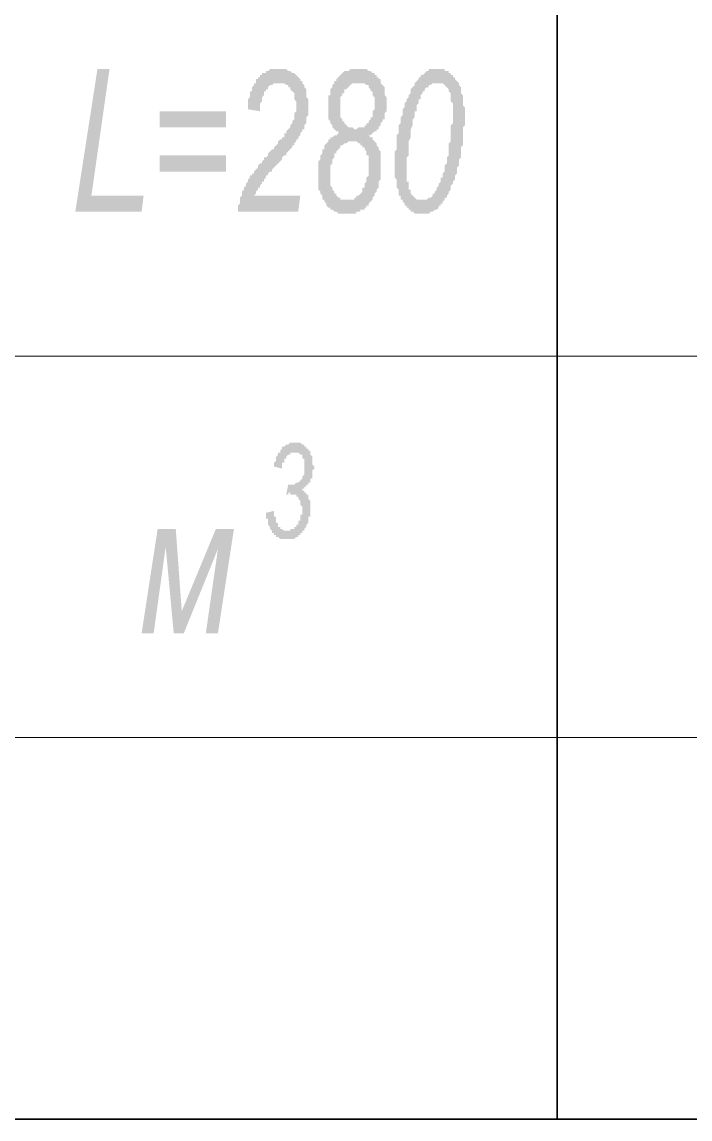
# Model space of a CAD drawing. Header units: millimetres. Extents: x 1372 to 666090, y 1285 to 31551.
# Drawn here: x 535789 to 537177, y 22615 to 24894 of the extents above; entities that cross this region are included whole.
import ezdxf

# ---------------------------------------------------------------- set-up
doc = ezdxf.new("R2010")
doc.units = ezdxf.units.MM
doc.layers.add('PDF _0', color=7, linetype='Continuous')
doc.layers.add('PDF _75-АЗ Штамп', color=7, linetype='Continuous')

msp = doc.modelspace()

# ---------------------------------------------------------------- hatches: boundary and pattern name
at = {"layer": 'PDF _75-АЗ Штамп', "transparency": 33554559}
for points in [[(535899.7, 24500.1), (535945.6, 24796.2), (535970.6, 24796.2), (535933.1, 24533.4), (536041.5, 24533.4), (536037.4, 24500.1)], [(536237.6, 24500.1), (536237.6, 24504.2), (536237.6, 24508.4), (536237.6, 24512.6), (536241.7, 24516.8), (536241.7, 24520.9), (536241.7, 24525.1), (536241.7, 24529.3), (536245.9, 24533.4), (536245.9, 24537.6), (536245.9, 24537.6), (536245.9, 24541.8), (536250.1, 24546), (536250.1, 24546), (536250.1, 24550.1), (536254.3, 24554.3), (536254.3, 24558.5), (536254.3, 24558.5), (536258.4, 24562.6), (536258.4, 24566.8), (536262.6, 24571), (536262.6, 24575.2), (536266.8, 24575.2), (536266.8, 24579.3), (536266.8, 24579.3), (536270.9, 24579.3), (536270.9, 24583.5), (536270.9, 24583.5), (536275.1, 24587.7), (536275.1, 24587.7), (536279.3, 24591.8), (536279.3, 24596), (536279.3, 24596), (536283.5, 24600.2), (536287.6, 24600.2), (536287.6, 24604.4), (536291.8, 24608.5), (536291.8, 24612.7), (536296, 24612.7), (536300.1, 24616.9), (536300.1, 24621), (536304.3, 24625.2), (536308.5, 24629.4), (536312.7, 24629.4), (536312.7, 24633.6), (536312.7, 24633.6), (536316.8, 24637.7), (536321, 24641.9), (536321, 24646.1), (536325.2, 24650.2), (536329.3, 24650.2), (536329.3, 24654.4), (536333.5, 24654.4), (536333.5, 24658.6), (536333.5, 24662.8), (536337.7, 24662.8), (536337.7, 24662.8), (536337.7, 24666.9), (536341.9, 24671.1), (536341.9, 24671.1), (536346, 24675.3), (536346, 24679.4), (536350.2, 24683.6), (536350.2, 24687.8), (536350.2, 24687.8), (536354.4, 24691.9), (536354.4, 24696.1), (536354.4, 24696.1), (536354.4, 24700.3), (536354.4, 24704.5), (536358.5, 24708.6), (536358.5, 24712.8), (536358.5, 24717), (536358.5, 24721.1), (536358.5, 24725.3), (536358.5, 24729.5), (536358.5, 24729.5), (536354.4, 24733.7), (536354.4, 24737.8), (536354.4, 24742), (536354.4, 24746.2), (536350.2, 24750.3), (536350.2, 24750.3), (536346, 24754.5), (536346, 24758.7), (536341.9, 24758.7), (536341.9, 24762.9), (536337.7, 24762.9), (536337.7, 24762.9), (536333.5, 24767), (536329.3, 24767), (536329.3, 24767), (536325.2, 24767), (536321, 24767), (536321, 24767), (536316.8, 24767), (536312.7, 24767), (536312.7, 24767), (536308.5, 24762.9), (536304.3, 24762.9), (536304.3, 24762.9), (536300.1, 24758.7), (536300.1, 24754.5), (536296, 24754.5), (536296, 24750.3), (536291.8, 24750.3), (536291.8, 24746.2), (536291.8, 24742), (536287.6, 24737.8), (536287.6, 24737.8), (536287.6, 24733.7), (536287.6, 24729.5), (536283.5, 24725.3), (536283.5, 24721.1), (536283.5, 24717), (536283.5, 24712.8), (536283.5, 24708.6), (536258.4, 24712.8), (536258.4, 24717), (536258.4, 24721.1), (536258.4, 24725.3), (536258.4, 24729.5), (536258.4, 24733.7), (536262.6, 24737.8), (536262.6, 24742), (536262.6, 24746.2), (536262.6, 24750.3), (536266.8, 24750.3), (536266.8, 24754.5), (536266.8, 24758.7), (536270.9, 24762.9), (536270.9, 24767), (536275.1, 24767), (536275.1, 24771.2), (536275.1, 24775.4), (536279.3, 24775.4), (536279.3, 24779.5), (536283.5, 24779.5), (536283.5, 24783.7), (536287.6, 24783.7), (536287.6, 24787.9), (536291.8, 24787.9), (536296, 24787.9), (536296, 24792.1), (536300.1, 24792.1), (536300.1, 24792.1), (536304.3, 24796.2), (536308.5, 24796.2), (536308.5, 24796.2), (536312.7, 24796.2), (536316.8, 24796.2), (536321, 24796.2), (536321, 24796.2), (536325.2, 24796.2), (536329.3, 24796.2), (536329.3, 24796.2), (536333.5, 24796.2), (536337.7, 24796.2), (536337.7, 24796.2), (536341.9, 24792.1), (536346, 24792.1), (536346, 24792.1), (536350.2, 24787.9), (536354.4, 24787.9), (536354.4, 24787.9), (536358.5, 24783.7), (536358.5, 24783.7), (536362.7, 24779.5), (536362.7, 24779.5), (536366.9, 24775.4), (536366.9, 24771.2), (536371.1, 24771.2), (536371.1, 24767), (536375.2, 24762.9), (536375.2, 24758.7), (536375.2, 24758.7), (536379.4, 24754.5), (536379.4, 24750.3), (536379.4, 24746.2), (536379.4, 24742), (536379.4, 24737.8), (536383.6, 24733.7), (536383.6, 24729.5), (536383.6, 24725.3), (536383.6, 24721.1), (536383.6, 24717), (536383.6, 24717), (536383.6, 24712.8), (536383.6, 24708.6), (536383.6, 24708.6), (536383.6, 24704.5), (536383.6, 24700.3), (536379.4, 24696.1), (536379.4, 24691.9), (536379.4, 24687.8), (536379.4, 24683.6), (536375.2, 24679.4), (536375.2, 24675.3), (536375.2, 24671.1), (536371.1, 24671.1), (536371.1, 24666.9), (536366.9, 24662.8), (536366.9, 24662.8), (536366.9, 24658.6), (536366.9, 24658.6), (536366.9, 24658.6), (536362.7, 24654.4), (536362.7, 24654.4), (536362.7, 24650.2), (536358.5, 24650.2), (536358.5, 24646.1), (536358.5, 24646.1), (536354.4, 24641.9), (536354.4, 24637.7), (536350.2, 24637.7), (536350.2, 24633.6), (536346, 24629.4), (536346, 24629.4), (536341.9, 24625.2), (536337.7, 24621), (536337.7, 24616.9), (536333.5, 24616.9), (536329.3, 24612.7), (536329.3, 24608.5), (536325.2, 24604.4), (536321, 24600.2), (536316.8, 24596), (536316.8, 24596), (536312.7, 24591.8), (536308.5, 24587.7), (536308.5, 24583.5), (536304.3, 24583.5), (536300.1, 24579.3), (536300.1, 24575.2), (536296, 24575.2), (536296, 24571), (536291.8, 24566.8), (536291.8, 24566.8), (536291.8, 24562.6), (536287.6, 24562.6), (536287.6, 24558.5), (536283.5, 24554.3), (536283.5, 24550.1), (536279.3, 24550.1), (536279.3, 24546), (536275.1, 24541.8), (536275.1, 24537.6), (536275.1, 24537.6), (536270.9, 24533.4), (536366.9, 24533.4), (536362.7, 24500.1)], [(536296, 23874.4), (536312.7, 23878.6), (536312.7, 23874.4), (536312.7, 23870.2), (536312.7, 23866.1), (536316.8, 23866.1), (536316.8, 23861.9), (536316.8, 23857.7), (536316.8, 23857.7), (536316.8, 23853.5), (536321, 23853.5), (536321, 23849.4), (536321, 23849.4), (536321, 23845.2), (536321, 23845.2), (536325.2, 23845.2), (536325.2, 23845.2), (536325.2, 23841), (536329.3, 23841), (536329.3, 23841), (536329.3, 23841), (536333.5, 23836.9), (536333.5, 23836.9), (536337.7, 23836.9), (536337.7, 23836.9), (536341.9, 23836.9), (536341.9, 23836.9), (536346, 23836.9), (536346, 23841), (536350.2, 23841), (536350.2, 23841), (536350.2, 23841), (536354.4, 23841), (536354.4, 23845.2), (536358.5, 23845.2), (536358.5, 23849.4), (536358.5, 23849.4), (536362.7, 23849.4), (536362.7, 23853.5), (536362.7, 23853.5), (536362.7, 23857.7), (536366.9, 23857.7), (536366.9, 23861.9), (536366.9, 23866.1), (536366.9, 23866.1), (536366.9, 23870.2), (536371.1, 23870.2), (536371.1, 23874.4), (536371.1, 23878.6), (536371.1, 23878.6), (536371.1, 23878.6), (536371.1, 23882.7), (536371.1, 23886.9), (536371.1, 23886.9), (536366.9, 23891.1), (536366.9, 23895.3), (536366.9, 23895.3), (536366.9, 23899.4), (536366.9, 23899.4), (536362.7, 23903.6), (536362.7, 23903.6), (536362.7, 23907.8), (536358.5, 23907.8), (536358.5, 23907.8), (536358.5, 23911.9), (536354.4, 23911.9), (536354.4, 23911.9), (536350.2, 23911.9), (536350.2, 23911.9), (536346, 23911.9), (536346, 23916.1), (536346, 23916.1), (536341.9, 23916.1), (536341.9, 23911.9), (536337.7, 23911.9), (536341.9, 23932.8), (536341.9, 23932.8), (536346, 23932.8), (536346, 23932.8), (536350.2, 23932.8), (536350.2, 23932.8), (536354.4, 23932.8), (536354.4, 23932.8), (536358.5, 23937), (536358.5, 23937), (536362.7, 23937), (536362.7, 23937), (536362.7, 23937), (536366.9, 23941.1), (536366.9, 23941.1), (536366.9, 23941.1), (536371.1, 23945.3), (536371.1, 23945.3), (536371.1, 23949.5), (536371.1, 23949.5), (536375.2, 23953.7), (536375.2, 23953.7), (536375.2, 23957.8), (536375.2, 23957.8), (536375.2, 23962), (536375.2, 23966.2), (536375.2, 23966.2), (536375.2, 23970.3), (536375.2, 23970.3), (536375.2, 23974.5), (536375.2, 23978.7), (536375.2, 23978.7), (536375.2, 23982.8), (536375.2, 23982.8), (536375.2, 23987), (536371.1, 23987), (536371.1, 23991.2), (536371.1, 23991.2), (536371.1, 23995.4), (536366.9, 23995.4), (536366.9, 23995.4), (536362.7, 23999.5), (536362.7, 23999.5), (536362.7, 23999.5), (536358.5, 23999.5), (536358.5, 23999.5), (536354.4, 23999.5), (536354.4, 23999.5), (536354.4, 23999.5), (536350.2, 23999.5), (536350.2, 23999.5), (536346, 23999.5), (536346, 23999.5), (536346, 23995.4), (536341.9, 23995.4), (536341.9, 23995.4), (536337.7, 23991.2), (536337.7, 23991.2), (536337.7, 23991.2), (536337.7, 23987), (536333.5, 23987), (536333.5, 23982.8), (536333.5, 23982.8), (536333.5, 23978.7), (536329.3, 23978.7), (536329.3, 23974.5), (536329.3, 23970.3), (536329.3, 23970.3), (536329.3, 23966.2), (536329.3, 23966.2), (536312.7, 23970.3), (536312.7, 23970.3), (536312.7, 23974.5), (536312.7, 23978.7), (536312.7, 23978.7), (536316.8, 23982.8), (536316.8, 23987), (536316.8, 23987), (536316.8, 23991.2), (536316.8, 23991.2), (536321, 23995.4), (536321, 23995.4), (536321, 23999.5), (536325.2, 23999.5), (536325.2, 24003.7), (536325.2, 24003.7), (536329.3, 24007.9), (536329.3, 24007.9), (536329.3, 24007.9), (536329.3, 24012), (536333.5, 24012), (536333.5, 24012), (536337.7, 24016.2), (536337.7, 24016.2), (536337.7, 24016.2), (536341.9, 24016.2), (536341.9, 24016.2), (536346, 24020.4), (536346, 24020.4), (536350.2, 24020.4), (536350.2, 24020.4), (536354.4, 24020.4), (536354.4, 24020.4), (536354.4, 24020.4), (536358.5, 24020.4), (536358.5, 24020.4), (536362.7, 24020.4), (536362.7, 24020.4), (536366.9, 24020.4), (536366.9, 24020.4), (536371.1, 24016.2), (536371.1, 24016.2), (536375.2, 24016.2), (536375.2, 24016.2), (536375.2, 24012), (536379.4, 24012), (536379.4, 24012), (536379.4, 24007.9), (536383.6, 24007.9), (536383.6, 24007.9), (536383.6, 24003.7), (536387.7, 24003.7), (536387.7, 23999.5), (536387.7, 23999.5), (536387.7, 23995.4), (536391.9, 23991.2), (536391.9, 23991.2), (536391.9, 23987), (536391.9, 23987), (536391.9, 23982.8), (536391.9, 23978.7), (536391.9, 23978.7), (536391.9, 23974.5), (536396.1, 23970.3), (536396.1, 23970.3), (536396.1, 23966.2), (536391.9, 23962), (536391.9, 23962), (536391.9, 23957.8), (536391.9, 23957.8), (536391.9, 23953.7), (536391.9, 23949.5), (536391.9, 23949.5), (536391.9, 23945.3), (536387.7, 23945.3), (536387.7, 23941.1), (536387.7, 23941.1), (536387.7, 23937), (536383.6, 23937), (536383.6, 23932.8), (536383.6, 23932.8), (536379.4, 23932.8), (536379.4, 23928.6), (536379.4, 23928.6), (536375.2, 23928.6), (536375.2, 23924.5), (536371.1, 23924.5), (536371.1, 23924.5), (536371.1, 23920.3), (536375.2, 23920.3), (536375.2, 23916.1), (536379.4, 23916.1), (536379.4, 23916.1), (536379.4, 23911.9), (536383.6, 23911.9), (536383.6, 23907.8), (536383.6, 23907.8), (536383.6, 23903.6), (536383.6, 23903.6), (536387.7, 23899.4), (536387.7, 23895.3), (536387.7, 23895.3), (536387.7, 23891.1), (536387.7, 23886.9), (536387.7, 23886.9), (536387.7, 23882.7), (536387.7, 23882.7), (536387.7, 23878.6), (536387.7, 23874.4), (536387.7, 23874.4), (536387.7, 23870.2), (536387.7, 23866.1), (536383.6, 23866.1), (536383.6, 23861.9), (536383.6, 23861.9), (536383.6, 23857.7), (536383.6, 23857.7), (536383.6, 23853.5), (536379.4, 23849.4), (536379.4, 23849.4), (536379.4, 23845.2), (536379.4, 23845.2), (536375.2, 23841), (536375.2, 23841), (536375.2, 23836.9), (536375.2, 23836.9), (536371.1, 23836.9), (536371.1, 23832.7), (536371.1, 23832.7), (536366.9, 23832.7), (536366.9, 23828.5), (536362.7, 23828.5), (536362.7, 23828.5), (536362.7, 23824.3), (536358.5, 23824.3), (536358.5, 23824.3), (536354.4, 23820.2), (536354.4, 23820.2), (536354.4, 23820.2), (536350.2, 23820.2), (536350.2, 23820.2), (536346, 23820.2), (536346, 23820.2), (536341.9, 23820.2), (536341.9, 23820.2), (536341.9, 23820.2), (536337.7, 23820.2), (536337.7, 23820.2), (536333.5, 23820.2), (536333.5, 23820.2), (536329.3, 23820.2), (536329.3, 23820.2), (536325.2, 23820.2), (536325.2, 23820.2), (536321, 23824.3), (536321, 23824.3), (536321, 23824.3), (536316.8, 23824.3), (536316.8, 23828.5), (536312.7, 23828.5), (536312.7, 23828.5), (536312.7, 23832.7), (536308.5, 23832.7), (536308.5, 23832.7), (536308.5, 23836.9), (536308.5, 23836.9), (536304.3, 23841), (536304.3, 23841), (536304.3, 23845.2), (536304.3, 23845.2), (536300.1, 23849.4), (536300.1, 23849.4), (536300.1, 23853.5), (536300.1, 23853.5), (536300.1, 23857.7), (536300.1, 23861.9), (536296, 23861.9), (536296, 23866.1), (536296, 23870.2), (536296, 23870.2), (536296, 23874.4)], [(536070.7, 23841), (536108.3, 23841), (536120.8, 23670), (536191.7, 23841), (536229.2, 23841), (536195.9, 23624.1), (536170.8, 23624.1), (536195.9, 23799.3), (536125, 23624.1), (536104.1, 23624.1), (536087.4, 23803.5), (536062.4, 23624.1), (536037.4, 23624.1)]]:
    msp.add_hatch(color=256, dxfattribs=at).paths.add_polyline_path(points)
h = msp.add_hatch(color=256, dxfattribs=at)
h.paths.add_polyline_path([(536446.1, 24662.8), (536446.1, 24666.9), (536442, 24666.9), (536437.8, 24671.1), (536437.8, 24671.1), (536433.6, 24675.3), (536433.6, 24679.4), (536433.6, 24679.4), (536429.4, 24683.6), (536429.4, 24687.8), (536429.4, 24687.8), (536425.3, 24691.9), (536425.3, 24696.1), (536425.3, 24700.3), (536425.3, 24704.5), (536425.3, 24708.6), (536425.3, 24712.8), (536425.3, 24717), (536425.3, 24721.1), (536425.3, 24725.3), (536425.3, 24729.5), (536425.3, 24733.7), (536425.3, 24737.8), (536425.3, 24742), (536429.4, 24742), (536429.4, 24746.2), (536429.4, 24750.3), (536429.4, 24754.5), (536433.6, 24758.7), (536433.6, 24762.9), (536437.8, 24767), (536437.8, 24767), (536437.8, 24771.2), (536442, 24771.2), (536442, 24775.4), (536446.1, 24779.5), (536446.1, 24779.5), (536450.3, 24783.7), (536450.3, 24783.7), (536454.5, 24787.9), (536454.5, 24787.9), (536458.6, 24792.1), (536462.8, 24792.1), (536462.8, 24792.1), (536467, 24792.1), (536471.2, 24796.2), (536471.2, 24796.2), (536475.3, 24796.2), (536479.5, 24796.2), (536479.5, 24796.2), (536483.7, 24796.2), (536487.8, 24796.2), (536487.8, 24796.2), (536492, 24796.2), (536496.2, 24796.2), (536500.4, 24796.2), (536500.4, 24796.2), (536504.5, 24796.2), (536508.7, 24792.1), (536508.7, 24792.1), (536512.9, 24792.1), (536517, 24787.9), (536517, 24787.9), (536521.2, 24787.9), (536521.2, 24783.7), (536525.4, 24783.7), (536525.4, 24779.5), (536529.6, 24779.5), (536529.6, 24775.4), (536533.7, 24775.4), (536533.7, 24771.2), (536533.7, 24767), (536537.9, 24762.9), (536537.9, 24762.9), (536542.1, 24758.7), (536542.1, 24754.5), (536542.1, 24750.3), (536542.1, 24746.2), (536542.1, 24742), (536546.2, 24737.8), (536546.2, 24733.7), (536546.2, 24729.5), (536546.2, 24725.3), (536546.2, 24725.3), (536546.2, 24721.1), (536546.2, 24717), (536546.2, 24712.8), (536546.2, 24708.6), (536542.1, 24704.5), (536542.1, 24700.3), (536542.1, 24696.1), (536542.1, 24691.9), (536537.9, 24691.9), (536537.9, 24687.8), (536537.9, 24687.8), (536533.7, 24683.6), (536533.7, 24679.4), (536533.7, 24679.4), (536529.6, 24675.3), (536529.6, 24671.1), (536525.4, 24671.1), (536525.4, 24666.9), (536521.2, 24666.9), (536517, 24662.8), (536517, 24662.8), (536512.9, 24658.6), (536508.7, 24658.6), (536512.9, 24654.4), (536517, 24654.4), (536517, 24650.2), (536521.2, 24646.1), (536521.2, 24646.1), (536525.4, 24641.9), (536525.4, 24637.7), (536525.4, 24637.7), (536529.6, 24633.6), (536529.6, 24629.4), (536529.6, 24629.4), (536533.7, 24625.2), (536533.7, 24621), (536533.7, 24616.9), (536533.7, 24612.7), (536533.7, 24608.5), (536533.7, 24604.4), (536533.7, 24600.2), (536533.7, 24596), (536533.7, 24591.8), (536533.7, 24587.7), (536533.7, 24583.5), (536533.7, 24579.3), (536533.7, 24575.2), (536533.7, 24571), (536533.7, 24566.8), (536533.7, 24566.8), (536529.6, 24562.6), (536529.6, 24558.5), (536529.6, 24554.3), (536529.6, 24550.1), (536525.4, 24546), (536525.4, 24541.8), (536521.2, 24537.6), (536521.2, 24537.6), (536521.2, 24533.4), (536517, 24529.3), (536517, 24525.1), (536517, 24525.1), (536512.9, 24520.9), (536512.9, 24520.9), (536508.7, 24516.8), (536508.7, 24512.6), (536504.5, 24512.6), (536504.5, 24508.4), (536500.4, 24508.4), (536500.4, 24504.2), (536496.2, 24504.2), (536492, 24504.2), (536492, 24500.1), (536487.8, 24500.1), (536483.7, 24500.1), (536483.7, 24495.9), (536479.5, 24495.9), (536475.3, 24495.9), (536475.3, 24495.9), (536471.2, 24495.9), (536467, 24495.9), (536467, 24495.9), (536462.8, 24495.9), (536458.6, 24495.9), (536454.5, 24495.9), (536454.5, 24495.9), (536450.3, 24495.9), (536446.1, 24495.9), (536446.1, 24495.9), (536442, 24500.1), (536437.8, 24500.1), (536437.8, 24500.1), (536433.6, 24504.2), (536433.6, 24504.2), (536429.4, 24504.2), (536429.4, 24508.4), (536425.3, 24508.4), (536421.1, 24512.6), (536421.1, 24516.8), (536421.1, 24516.8), (536416.9, 24520.9), (536416.9, 24525.1), (536412.8, 24525.1), (536412.8, 24529.3), (536412.8, 24533.4), (536408.6, 24537.6), (536408.6, 24537.6), (536408.6, 24541.8), (536404.4, 24546), (536404.4, 24550.1), (536404.4, 24554.3), (536404.4, 24558.5), (536404.4, 24562.6), (536404.4, 24566.8), (536404.4, 24571), (536404.4, 24575.2), (536404.4, 24579.3), (536404.4, 24583.5), (536404.4, 24587.7), (536404.4, 24591.8), (536404.4, 24596), (536404.4, 24600.2), (536404.4, 24604.4), (536408.6, 24608.5), (536408.6, 24612.7), (536408.6, 24616.9), (536408.6, 24616.9), (536412.8, 24621), (536412.8, 24625.2), (536412.8, 24629.4), (536416.9, 24629.4), (536416.9, 24633.6), (536416.9, 24637.7), (536421.1, 24641.9), (536421.1, 24641.9), (536425.3, 24646.1), (536425.3, 24650.2), (536429.4, 24650.2), (536429.4, 24654.4), (536433.6, 24654.4), (536437.8, 24658.6), (536437.8, 24658.6), (536442, 24658.6), (536446.1, 24662.8), (536446.1, 24662.8)], flags=0)
h.paths.add_polyline_path([(536450.3, 24717), (536450.3, 24708.6), (536450.3, 24704.5), (536450.3, 24704.5), (536450.3, 24700.3), (536450.3, 24696.1), (536454.5, 24691.9), (536454.5, 24687.8), (536458.6, 24687.8), (536458.6, 24683.6), (536458.6, 24683.6), (536462.8, 24679.4), (536462.8, 24679.4), (536467, 24675.3), (536471.2, 24675.3), (536471.2, 24675.3), (536475.3, 24675.3), (536479.5, 24671.1), (536479.5, 24671.1), (536479.5, 24671.1), (536483.7, 24671.1), (536487.8, 24675.3), (536492, 24675.3), (536492, 24675.3), (536496.2, 24675.3), (536500.4, 24675.3), (536500.4, 24679.4), (536504.5, 24679.4), (536504.5, 24683.6), (536508.7, 24683.6), (536508.7, 24687.8), (536508.7, 24687.8), (536512.9, 24691.9), (536512.9, 24696.1), (536517, 24696.1), (536517, 24700.3), (536517, 24704.5), (536517, 24708.6), (536521.2, 24712.8), (536521.2, 24717), (536521.2, 24721.1), (536521.2, 24725.3), (536521.2, 24725.3), (536521.2, 24729.5), (536521.2, 24733.7), (536521.2, 24737.8), (536517, 24742), (536517, 24746.2), (536517, 24750.3), (536512.9, 24750.3), (536512.9, 24754.5), (536512.9, 24754.5), (536508.7, 24758.7), (536508.7, 24762.9), (536504.5, 24762.9), (536504.5, 24762.9), (536500.4, 24767), (536496.2, 24767), (536496.2, 24767), (536492, 24767), (536487.8, 24767), (536487.8, 24767), (536483.7, 24767), (536483.7, 24767), (536479.5, 24767), (536475.3, 24767), (536475.3, 24767), (536471.2, 24762.9), (536471.2, 24762.9), (536467, 24758.7), (536467, 24758.7), (536462.8, 24754.5), (536458.6, 24754.5), (536458.6, 24750.3), (536458.6, 24746.2), (536454.5, 24746.2), (536454.5, 24742), (536454.5, 24742), (536450.3, 24737.8), (536450.3, 24733.7), (536450.3, 24729.5), (536450.3, 24725.3), (536450.3, 24721.1), (536450.3, 24717), (536450.3, 24717)], flags=0)
h.paths.add_polyline_path([(536429.4, 24571), (536429.4, 24566.8), (536429.4, 24562.6), (536429.4, 24558.5), (536429.4, 24554.3), (536433.6, 24550.1), (536433.6, 24550.1), (536433.6, 24550.1), (536433.6, 24546), (536437.8, 24541.8), (536437.8, 24537.6), (536442, 24537.6), (536442, 24533.4), (536446.1, 24529.3), (536446.1, 24529.3), (536450.3, 24529.3), (536450.3, 24525.1), (536454.5, 24525.1), (536454.5, 24525.1), (536458.6, 24525.1), (536462.8, 24525.1), (536467, 24525.1), (536467, 24525.1), (536467, 24525.1), (536471.2, 24525.1), (536475.3, 24525.1), (536475.3, 24525.1), (536479.5, 24525.1), (536479.5, 24529.3), (536483.7, 24529.3), (536483.7, 24533.4), (536487.8, 24533.4), (536492, 24537.6), (536492, 24537.6), (536496.2, 24541.8), (536496.2, 24546), (536496.2, 24550.1), (536500.4, 24550.1), (536500.4, 24554.3), (536500.4, 24558.5), (536504.5, 24562.6), (536504.5, 24566.8), (536504.5, 24571), (536508.7, 24575.2), (536508.7, 24579.3), (536508.7, 24579.3), (536508.7, 24583.5), (536508.7, 24587.7), (536508.7, 24591.8), (536508.7, 24596), (536508.7, 24600.2), (536508.7, 24604.4), (536508.7, 24608.5), (536508.7, 24612.7), (536508.7, 24616.9), (536504.5, 24616.9), (536504.5, 24621), (536504.5, 24625.2), (536500.4, 24629.4), (536500.4, 24633.6), (536500.4, 24633.6), (536496.2, 24633.6), (536496.2, 24637.7), (536492, 24637.7), (536492, 24641.9), (536487.8, 24641.9), (536487.8, 24641.9), (536483.7, 24646.1), (536479.5, 24646.1), (536475.3, 24646.1), (536475.3, 24646.1), (536471.2, 24646.1), (536471.2, 24646.1), (536467, 24646.1), (536462.8, 24641.9), (536462.8, 24641.9), (536458.6, 24641.9), (536454.5, 24637.7), (536454.5, 24637.7), (536450.3, 24637.7), (536450.3, 24633.6), (536446.1, 24629.4), (536446.1, 24629.4), (536442, 24625.2), (536442, 24625.2), (536442, 24621), (536437.8, 24621), (536437.8, 24616.9), (536437.8, 24612.7), (536433.6, 24608.5), (536433.6, 24604.4), (536433.6, 24600.2), (536433.6, 24600.2), (536429.4, 24596), (536429.4, 24591.8), (536429.4, 24587.7), (536429.4, 24583.5), (536429.4, 24579.3), (536429.4, 24575.2), (536429.4, 24571)], flags=0)
h = msp.add_hatch(color=256, dxfattribs=at)
h.paths.add_polyline_path([(536562.9, 24596), (536562.9, 24600.2), (536562.9, 24604.4), (536562.9, 24608.5), (536562.9, 24612.7), (536562.9, 24616.9), (536562.9, 24621), (536562.9, 24625.2), (536567.1, 24629.4), (536567.1, 24633.6), (536567.1, 24637.7), (536567.1, 24641.9), (536567.1, 24646.1), (536567.1, 24650.2), (536567.1, 24654.4), (536567.1, 24658.6), (536571.3, 24662.8), (536571.3, 24666.9), (536571.3, 24671.1), (536571.3, 24675.3), (536571.3, 24679.4), (536575.4, 24683.6), (536575.4, 24687.8), (536575.4, 24691.9), (536575.4, 24696.1), (536579.6, 24700.3), (536579.6, 24704.5), (536579.6, 24708.6), (536579.6, 24712.8), (536583.8, 24717), (536583.8, 24717), (536583.8, 24721.1), (536583.8, 24725.3), (536588, 24729.5), (536588, 24733.7), (536588, 24733.7), (536588, 24733.7), (536592.1, 24737.8), (536592.1, 24742), (536596.3, 24746.2), (536596.3, 24750.3), (536596.3, 24754.5), (536600.5, 24758.7), (536600.5, 24758.7), (536604.6, 24762.9), (536604.6, 24767), (536604.6, 24767), (536608.8, 24771.2), (536608.8, 24771.2), (536613, 24775.4), (536613, 24779.5), (536617.2, 24779.5), (536617.2, 24783.7), (536621.3, 24783.7), (536625.5, 24787.9), (536625.5, 24787.9), (536629.7, 24792.1), (536629.7, 24792.1), (536633.8, 24792.1), (536633.8, 24796.2), (536638, 24796.2), (536642.2, 24796.2), (536642.2, 24796.2), (536646.4, 24796.2), (536650.5, 24796.2), (536650.5, 24796.2), (536654.7, 24796.2), (536658.9, 24796.2), (536658.9, 24796.2), (536663, 24796.2), (536667.2, 24796.2), (536667.2, 24792.1), (536671.4, 24792.1), (536675.5, 24792.1), (536675.5, 24787.9), (536679.7, 24787.9), (536679.7, 24783.7), (536683.9, 24783.7), (536683.9, 24779.5), (536688.1, 24779.5), (536688.1, 24775.4), (536692.2, 24771.2), (536692.2, 24771.2), (536696.4, 24767), (536696.4, 24762.9), (536696.4, 24762.9), (536700.6, 24758.7), (536700.6, 24754.5), (536700.6, 24750.3), (536700.6, 24746.2), (536704.7, 24742), (536704.7, 24742), (536704.7, 24737.8), (536704.7, 24733.7), (536704.7, 24729.5), (536704.7, 24725.3), (536704.7, 24721.1), (536708.9, 24717), (536708.9, 24708.6), (536708.9, 24704.5), (536708.9, 24700.3), (536708.9, 24700.3), (536708.9, 24696.1), (536708.9, 24691.9), (536708.9, 24687.8), (536708.9, 24683.6), (536708.9, 24679.4), (536704.7, 24675.3), (536704.7, 24671.1), (536704.7, 24666.9), (536704.7, 24662.8), (536704.7, 24658.6), (536704.7, 24654.4), (536704.7, 24650.2), (536704.7, 24646.1), (536704.7, 24641.9), (536704.7, 24637.7), (536700.6, 24633.6), (536700.6, 24629.4), (536700.6, 24625.2), (536700.6, 24621), (536700.6, 24616.9), (536700.6, 24612.7), (536696.4, 24608.5), (536696.4, 24604.4), (536696.4, 24600.2), (536696.4, 24600.2), (536696.4, 24596), (536692.2, 24591.8), (536692.2, 24587.7), (536692.2, 24583.5), (536692.2, 24579.3), (536688.1, 24575.2), (536688.1, 24571), (536688.1, 24566.8), (536683.9, 24562.6), (536683.9, 24558.5), (536683.9, 24558.5), (536679.7, 24554.3), (536679.7, 24550.1), (536679.7, 24546), (536675.5, 24541.8), (536675.5, 24541.8), (536675.5, 24537.6), (536671.4, 24533.4), (536671.4, 24529.3), (536667.2, 24529.3), (536667.2, 24525.1), (536663, 24520.9), (536663, 24520.9), (536663, 24516.8), (536658.9, 24516.8), (536658.9, 24512.6), (536654.7, 24512.6), (536654.7, 24508.4), (536650.5, 24504.2), (536646.4, 24504.2), (536646.4, 24504.2), (536642.2, 24500.1), (536642.2, 24500.1), (536638, 24500.1), (536633.8, 24495.9), (536633.8, 24495.9), (536629.7, 24495.9), (536625.5, 24495.9), (536625.5, 24495.9), (536621.3, 24495.9), (536621.3, 24495.9), (536617.2, 24495.9), (536613, 24495.9), (536608.8, 24495.9), (536608.8, 24495.9), (536604.6, 24495.9), (536604.6, 24495.9), (536600.5, 24500.1), (536596.3, 24500.1), (536596.3, 24504.2), (536592.1, 24504.2), (536592.1, 24508.4), (536588, 24508.4), (536588, 24512.6), (536583.8, 24512.6), (536583.8, 24516.8), (536579.6, 24520.9), (536579.6, 24525.1), (536575.4, 24525.1), (536575.4, 24529.3), (536575.4, 24533.4), (536571.3, 24533.4), (536571.3, 24537.6), (536571.3, 24541.8), (536571.3, 24546), (536567.1, 24550.1), (536567.1, 24554.3), (536567.1, 24558.5), (536567.1, 24558.5), (536567.1, 24562.6), (536567.1, 24566.8), (536562.9, 24571), (536562.9, 24579.3), (536562.9, 24583.5), (536562.9, 24587.7), (536562.9, 24591.8), (536562.9, 24596), (536562.9, 24596)], flags=0)
h.paths.add_polyline_path([(536588, 24587.7), (536588, 24583.5), (536588, 24579.3), (536588, 24575.2), (536588, 24566.8), (536588, 24562.6), (536592.1, 24562.6), (536592.1, 24558.5), (536592.1, 24554.3), (536592.1, 24550.1), (536592.1, 24546), (536596.3, 24546), (536596.3, 24541.8), (536596.3, 24537.6), (536600.5, 24533.4), (536600.5, 24533.4), (536604.6, 24529.3), (536604.6, 24529.3), (536608.8, 24525.1), (536613, 24525.1), (536613, 24525.1), (536617.2, 24525.1), (536621.3, 24525.1), (536621.3, 24525.1), (536621.3, 24525.1), (536625.5, 24525.1), (536629.7, 24525.1), (536629.7, 24525.1), (536633.8, 24529.3), (536633.8, 24529.3), (536638, 24529.3), (536642.2, 24533.4), (536642.2, 24537.6), (536646.4, 24537.6), (536646.4, 24541.8), (536646.4, 24541.8), (536650.5, 24546), (536650.5, 24546), (536650.5, 24550.1), (536654.7, 24554.3), (536654.7, 24558.5), (536654.7, 24558.5), (536658.9, 24562.6), (536658.9, 24566.8), (536658.9, 24571), (536663, 24571), (536663, 24575.2), (536663, 24579.3), (536667.2, 24583.5), (536667.2, 24587.7), (536667.2, 24591.8), (536667.2, 24596), (536671.4, 24600.2), (536671.4, 24604.4), (536671.4, 24608.5), (536671.4, 24612.7), (536675.5, 24616.9), (536675.5, 24621), (536675.5, 24625.2), (536675.5, 24633.6), (536675.5, 24637.7), (536675.5, 24641.9), (536679.7, 24646.1), (536679.7, 24650.2), (536679.7, 24654.4), (536679.7, 24658.6), (536679.7, 24662.8), (536679.7, 24666.9), (536679.7, 24671.1), (536679.7, 24675.3), (536679.7, 24679.4), (536683.9, 24683.6), (536683.9, 24687.8), (536683.9, 24691.9), (536683.9, 24696.1), (536683.9, 24696.1), (536683.9, 24700.3), (536683.9, 24704.5), (536683.9, 24708.6), (536683.9, 24712.8), (536683.9, 24717), (536683.9, 24721.1), (536683.9, 24725.3), (536679.7, 24729.5), (536679.7, 24733.7), (536679.7, 24737.8), (536679.7, 24742), (536679.7, 24746.2), (536675.5, 24750.3), (536675.5, 24750.3), (536675.5, 24754.5), (536671.4, 24758.7), (536671.4, 24758.7), (536667.2, 24762.9), (536667.2, 24762.9), (536663, 24767), (536658.9, 24767), (536658.9, 24767), (536654.7, 24767), (536650.5, 24767), (536650.5, 24767), (536650.5, 24767), (536646.4, 24767), (536642.2, 24767), (536642.2, 24767), (536638, 24762.9), (536633.8, 24762.9), (536633.8, 24758.7), (536629.7, 24758.7), (536629.7, 24758.7), (536625.5, 24754.5), (536625.5, 24750.3), (536621.3, 24750.3), (536621.3, 24746.2), (536617.2, 24742), (536617.2, 24737.8), (536617.2, 24733.7), (536613, 24733.7), (536613, 24729.5), (536613, 24725.3), (536613, 24725.3), (536608.8, 24721.1), (536608.8, 24717), (536608.8, 24712.8), (536608.8, 24708.6), (536604.6, 24708.6), (536604.6, 24704.5), (536604.6, 24700.3), (536604.6, 24696.1), (536600.5, 24691.9), (536600.5, 24687.8), (536600.5, 24683.6), (536600.5, 24679.4), (536596.3, 24671.1), (536596.3, 24666.9), (536596.3, 24662.8), (536596.3, 24658.6), (536596.3, 24654.4), (536592.1, 24646.1), (536592.1, 24641.9), (536592.1, 24637.7), (536592.1, 24633.6), (536592.1, 24629.4), (536592.1, 24625.2), (536592.1, 24621), (536592.1, 24616.9), (536588, 24612.7), (536588, 24608.5), (536588, 24604.4), (536588, 24600.2), (536588, 24600.2), (536588, 24596), (536588, 24591.8), (536588, 24587.7), (536588, 24587.7)], flags=0)

# ---------------------------------------------------------------- linework, layer by layer
at = {"layer": 'PDF _0', "lineweight": 35}
for points in [[(541355.6, 22614.7), (523040, 22614.7), (523040, 28854.8), (541355.6, 28854.8)], [(536900.8, 28854.8), (536900.8, 22614.7)]]:
    msp.add_lwpolyline(points, dxfattribs=at)
at = {"layer": 'PDF _0', "lineweight": 18}
msp.add_lwpolyline([(541355.6, 24199.8), (523040, 24199.8)], close=True, dxfattribs=at)
msp.add_lwpolyline([(541355.6, 23407.2), (523040, 23407.2), (541355.6, 23407.2)], dxfattribs=at)
at = {"layer": 'PDF _75-АЗ Штамп', "lineweight": 9, "transparency": 33554559}
for points in [[(536212.5, 24675.3), (536074.9, 24675.3), (536212.5, 24708.6), (536074.9, 24708.6)], [(536212.5, 24583.5), (536074.9, 24583.5), (536212.5, 24616.9), (536074.9, 24616.9)]]:
    msp.add_solid(points, dxfattribs=at)

doc.saveas('drawing.dxf')
